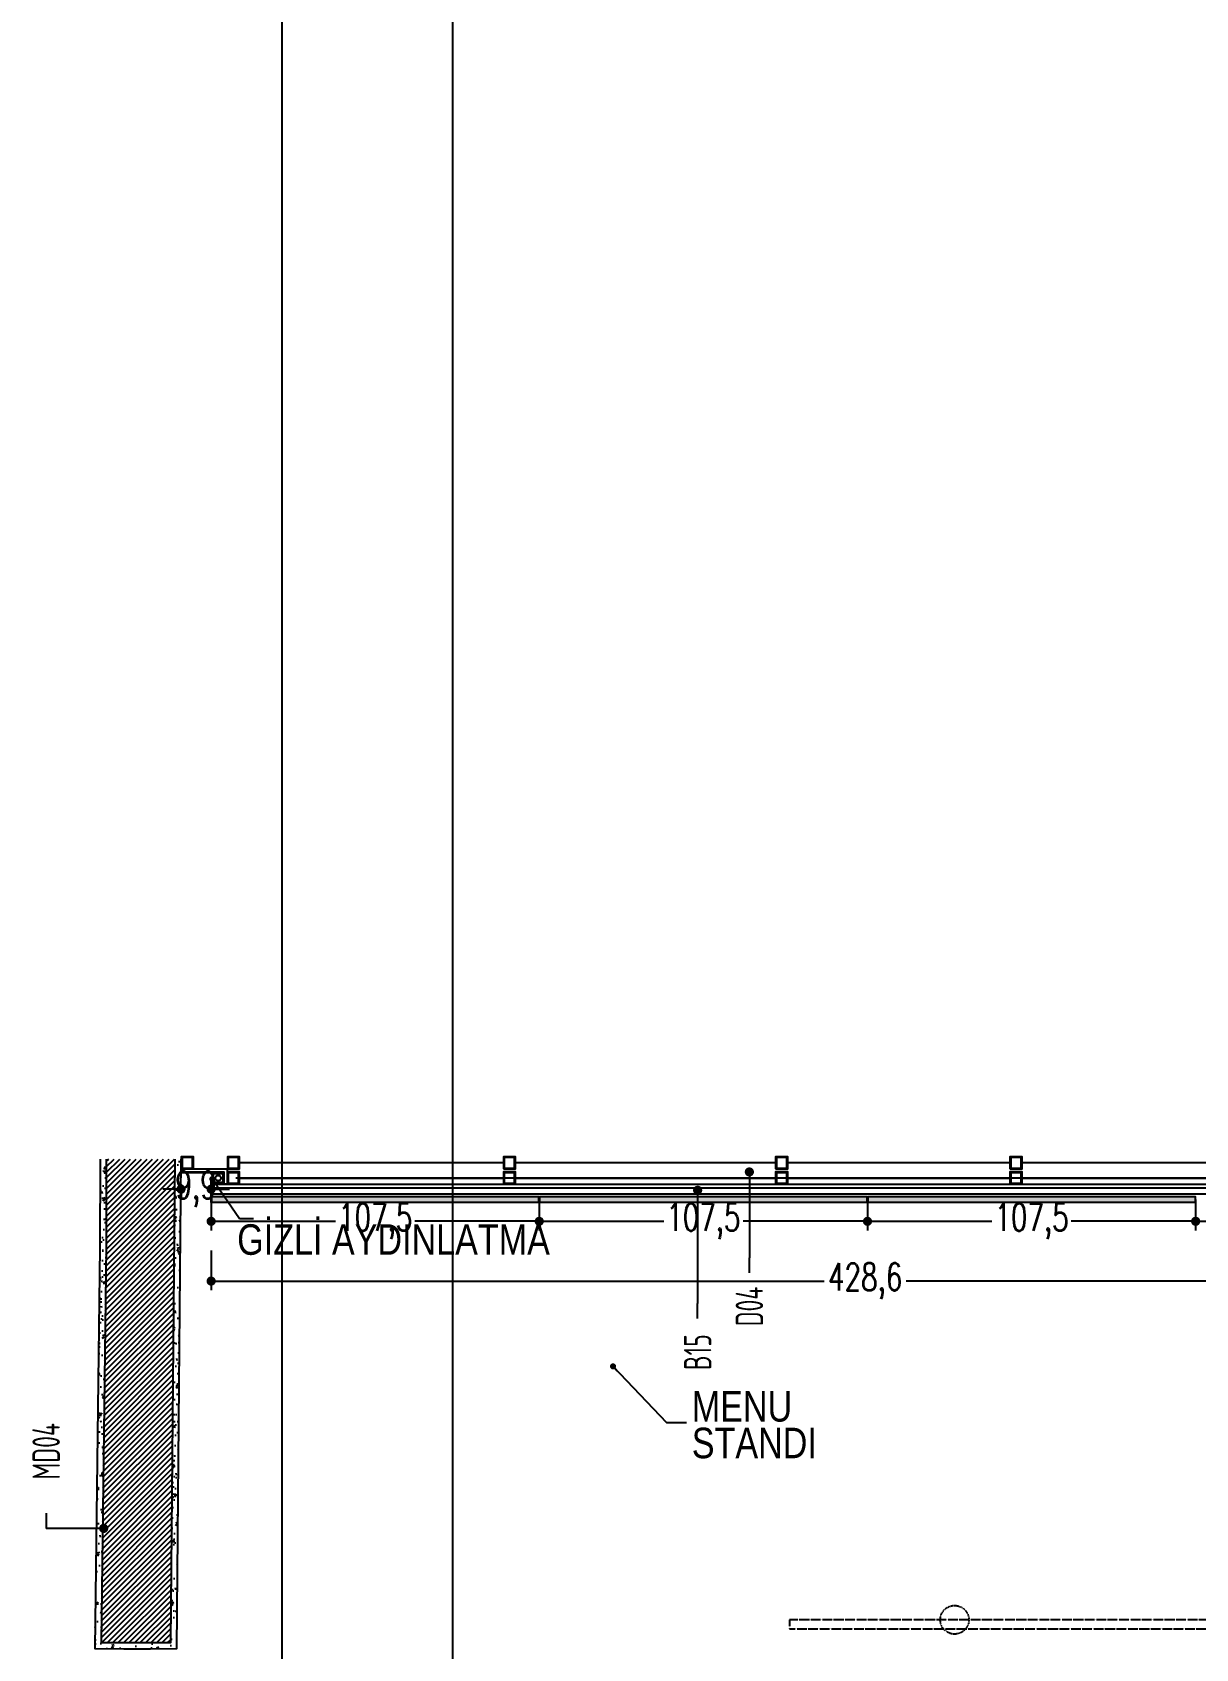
# Model space of a CAD drawing. Header units: millimetres. Extents: x 1322 to 4174, y 1889 to 3847.
# Drawn here: x 1322 to 1703, y 2788 to 3318 of the extents above; entities that cross this region are included whole.
import ezdxf
from ezdxf.enums import TextEntityAlignment as Align

# ---------------------------------------------------------------- set-up
doc = ezdxf.new("R2010")
doc.units = ezdxf.units.MM
doc.linetypes.add('DOT2', pattern=[0.125, 0, -0.125])
for name, color, linetype in [('dim_int', 183, 'Continuous'), ('hatch', 137, 'Continuous'), ('hatch_floor', 197, 'Continuous'), ('luminaire', 41, 'Continuous'), ('mat_insul', 8, 'Continuous'), ('mat_metal', 122, 'Continuous'), ('mat_mortar', 145, 'Continuous'), ('mat_timber', 44, 'Continuous'), ('text_material', 12, 'Continuous'), ('wall', 4, 'Continuous'), ('wall_gyps', 45, 'Continuous')]:
    doc.layers.add(name, color=color, linetype=linetype)
doc.styles.add('dim', font='simplex.shx', dxfattribs={"width": 0.7})
doc.styles.add('text2', font='arial.ttf', dxfattribs={"width": 0.8})
doc.styles.add('text3', font='geniso.shx', dxfattribs={"width": 0.7})
doc.linetypes.add('BATTING', pattern='A,0.00254,-2.54,[134,ltypeshp.shx,S=2.54,R=0,X=-2.54,Y=0],-5.08,[134,ltypeshp.shx,S=2.54,R=180,X=2.54,Y=0],-2.54', length=10.16254)
doc.dimstyles.new('1_100', dxfattribs={"dimtxt": 18, "dimasz": 6, "dimexe": 6, "dimexo": 0, "dimgap": 2, "dimtad": 0, "dimdec": 1, "dimrnd": 0.5, "dimzin": 11, "dimtxsty": 'dim', "dimblk": 'DOT', "dimcen": 3, "dimdle": 1.25, "dimclrt": 2, "dimadec": 0, "dimazin": 0, "dimtfac": 1.25, "dimtdec": 1, "dimtix": 1, "dimtofl": 0, "dimtmove": 1, "dimatfit": 3, "dimldrblk": 'DOT', "dimfxl": 20, "dimfxlon": 1, "dimtolj": 1, "dimtzin": 0, "dimarcsym": 0})
doc.dimstyles.new('1_50', dxfattribs={"dimtxt": 9, "dimasz": 3, "dimexe": 3, "dimexo": 0, "dimgap": 1, "dimtad": 0, "dimdec": 1, "dimzin": 11, "dimtxsty": 'dim', "dimblk": 'DOT', "dimcen": 1.5, "dimdle": 1.25, "dimclrt": 2, "dimadec": 0, "dimazin": 0, "dimtfac": 1.25, "dimtdec": 1, "dimtix": 1, "dimtofl": 0, "dimtmove": 1, "dimatfit": 3, "dimldrblk": 'DOT', "dimfxl": 10, "dimfxlon": 1, "dimtolj": 1, "dimtzin": 0, "dimarcsym": 0})

# ---------------------------------------------------------------- blocks, each defined once
blk = doc.blocks.new('4x4KUTU PROFIL')
for points in [[(21390.71, 33731.15), (21394.71, 33731.15), (21394.71, 33727.15), (21390.71, 33727.15)], [(21391.01, 33730.85), (21394.41, 33730.85), (21394.41, 33727.45), (21391.01, 33727.45)]]:
    blk.add_lwpolyline(points, close=True)
blk = doc.blocks.new('_Dot')
at = {"color": 0, "linetype": 'ByBlock', "lineweight": -2}
blk.add_line((-0.5, 0), (-1, 0), dxfattribs=at)
at = {"color": 0, "linetype": 'ByBlock', "const_width": 0.5}
blk.add_lwpolyline([(-0.25, 0, 1), (0.25, 0, 1)], format="xyb", close=True, dxfattribs=at)
blk = doc.blocks.new('*D97')
at = {"layer": 'Defpoints', "color": 0, "ltscale": 0.5, "transparency": 16777216}
for p in [(1380.83, 2936.03), (1809.43, 2938.91), (1809.43, 2908.4)]:
    blk.add_point(p, dxfattribs=at)
at = {"layer": 'dim_int', "color": 0, "lineweight": -2, "ltscale": 0.5, "transparency": 16777216}
for p, q in [((1380.83, 2918.4), (1380.83, 2905.4)), ((1809.43, 2918.4), (1809.43, 2905.4)), ((1383.83, 2908.4), (1581.68, 2908.4)), ((1806.43, 2908.4), (1608.58, 2908.4))]:
    blk.add_line(p, q, dxfattribs=at)
at = {"layer": 'dim_int', "color": 0, "lineweight": -2, "ltscale": 0.5, "transparency": 16777216, "xscale": 3, "yscale": 3, "zscale": 3, "rotation": 180}
blk.add_blockref('_Dot', (1380.83, 2908.4), dxfattribs=at)
at = {"layer": 'dim_int', "color": 0, "lineweight": -2, "ltscale": 0.5, "transparency": 16777216, "xscale": 3, "yscale": 3, "zscale": 3}
blk.add_blockref('_Dot', (1809.43, 2908.4), dxfattribs=at)
at = {"layer": 'dim_int', "color": 2, "ltscale": 0.5, "transparency": 16777216, "insert": (1595.13, 2908.4), "char_height": 9, "attachment_point": 5, "style": 'dim'}
blk.add_mtext('\\A1;428,6', dxfattribs=at)
blk = doc.blocks.new('*D115')
at = {"layer": 'Defpoints', "color": 0, "ltscale": 0.5, "transparency": 16777216}
for p in [(1380.83, 2934.33), (1488.33, 2934.32), (1488.33, 2927.99)]:
    blk.add_point(p, dxfattribs=at)
at = {"layer": 'dim_int', "color": 0, "lineweight": -2, "ltscale": 0.5, "transparency": 16777216}
for p, q in [((1380.83, 2934.33), (1380.83, 2924.99)), ((1488.33, 2934.32), (1488.33, 2924.99)), ((1383.83, 2927.99), (1421.58, 2927.99)), ((1485.33, 2927.99), (1447.58, 2927.99))]:
    blk.add_line(p, q, dxfattribs=at)
at = {"layer": 'dim_int', "color": 0, "lineweight": -2, "ltscale": 0.5, "transparency": 16777216, "xscale": 3, "yscale": 3, "zscale": 3, "rotation": 180}
blk.add_blockref('_Dot', (1380.83, 2927.99), dxfattribs=at)
at = {"layer": 'dim_int', "color": 0, "lineweight": -2, "ltscale": 0.5, "transparency": 16777216, "xscale": 3, "yscale": 3, "zscale": 3}
blk.add_blockref('_Dot', (1488.33, 2927.99), dxfattribs=at)
at = {"layer": 'dim_int', "color": 2, "ltscale": 0.5, "transparency": 16777216, "insert": (1434.58, 2927.99), "char_height": 9, "attachment_point": 5, "style": 'dim'}
blk.add_mtext('\\A1;107,5', dxfattribs=at)
blk = doc.blocks.new('*D99')
at = {"layer": 'Defpoints', "color": 0, "ltscale": 0.5, "transparency": 16777216}
for p in [(1488.33, 2934.32), (1595.88, 2934.32), (1595.88, 2927.99)]:
    blk.add_point(p, dxfattribs=at)
at = {"layer": 'dim_int', "color": 0, "lineweight": -2, "ltscale": 0.5, "transparency": 16777216}
for p, q in [((1488.33, 2934.32), (1488.33, 2924.99)), ((1595.88, 2934.32), (1595.88, 2924.99)), ((1491.33, 2927.99), (1529.1, 2927.99)), ((1592.88, 2927.99), (1555.1, 2927.99))]:
    blk.add_line(p, q, dxfattribs=at)
at = {"layer": 'dim_int', "color": 0, "lineweight": -2, "ltscale": 0.5, "transparency": 16777216, "xscale": 3, "yscale": 3, "zscale": 3, "rotation": 180}
blk.add_blockref('_Dot', (1488.33, 2927.99), dxfattribs=at)
at = {"layer": 'dim_int', "color": 0, "lineweight": -2, "ltscale": 0.5, "transparency": 16777216, "xscale": 3, "yscale": 3, "zscale": 3}
blk.add_blockref('_Dot', (1595.88, 2927.99), dxfattribs=at)
at = {"layer": 'dim_int', "color": 2, "ltscale": 0.5, "transparency": 16777216, "insert": (1542.1, 2927.99), "char_height": 9, "attachment_point": 5, "style": 'dim'}
blk.add_mtext('\\A1;107,5', dxfattribs=at)
blk = doc.blocks.new('*D100')
at = {"layer": 'Defpoints', "color": 0, "ltscale": 0.5, "transparency": 16777216}
for p in [(1595.88, 2934.32), (1703.4, 2934.33), (1703.4, 2927.99)]:
    blk.add_point(p, dxfattribs=at)
at = {"layer": 'dim_int', "color": 0, "lineweight": -2, "ltscale": 0.5, "transparency": 16777216}
for p, q in [((1595.88, 2934.32), (1595.88, 2924.99)), ((1703.4, 2934.33), (1703.4, 2924.99)), ((1598.88, 2927.99), (1636.64, 2927.99)), ((1700.4, 2927.99), (1662.64, 2927.99))]:
    blk.add_line(p, q, dxfattribs=at)
at = {"layer": 'dim_int', "color": 0, "lineweight": -2, "ltscale": 0.5, "transparency": 16777216, "xscale": 3, "yscale": 3, "zscale": 3, "rotation": 180}
blk.add_blockref('_Dot', (1595.88, 2927.99), dxfattribs=at)
at = {"layer": 'dim_int', "color": 0, "lineweight": -2, "ltscale": 0.5, "transparency": 16777216, "xscale": 3, "yscale": 3, "zscale": 3}
blk.add_blockref('_Dot', (1703.4, 2927.99), dxfattribs=at)
at = {"layer": 'dim_int', "color": 2, "ltscale": 0.5, "transparency": 16777216, "insert": (1649.64, 2927.99), "char_height": 9, "attachment_point": 5, "style": 'dim'}
blk.add_mtext('\\A1;107,5', dxfattribs=at)
blk = doc.blocks.new('*D101')
at = {"layer": 'Defpoints', "color": 0, "ltscale": 0.5, "transparency": 16777216}
for p in [(1703.4, 2934.33), (1811.04, 2934.33), (1811.04, 2928)]:
    blk.add_point(p, dxfattribs=at)
at = {"layer": 'dim_int', "color": 0, "lineweight": -2, "ltscale": 0.5, "transparency": 16777216}
for p, q in [((1703.4, 2934.33), (1703.4, 2925)), ((1811.04, 2934.33), (1811.04, 2925)), ((1706.4, 2928), (1744.37, 2928)), ((1808.04, 2928), (1770.07, 2928))]:
    blk.add_line(p, q, dxfattribs=at)
at = {"layer": 'dim_int', "color": 0, "lineweight": -2, "ltscale": 0.5, "transparency": 16777216, "xscale": 3, "yscale": 3, "zscale": 3, "rotation": 180}
blk.add_blockref('_Dot', (1703.4, 2928), dxfattribs=at)
at = {"layer": 'dim_int', "color": 0, "lineweight": -2, "ltscale": 0.5, "transparency": 16777216, "xscale": 3, "yscale": 3, "zscale": 3}
blk.add_blockref('_Dot', (1811.04, 2928), dxfattribs=at)
at = {"layer": 'dim_int', "color": 2, "ltscale": 0.5, "transparency": 16777216, "insert": (1757.22, 2928), "char_height": 9, "attachment_point": 5, "style": 'dim'}
blk.add_mtext('\\A1;107,6', dxfattribs=at)
blk = doc.blocks.new('*D102')
at = {"layer": 'Defpoints', "color": 0, "ltscale": 0.5, "transparency": 16777216}
for p in [(1370.96, 2940.16), (1370.96, 2938.52), (1380.83, 2934.33)]:
    blk.add_point(p, dxfattribs=at)
at = {"layer": 'dim_int', "color": 0, "lineweight": -2, "ltscale": 0.5, "transparency": 16777216}
for p, q in [((1370.96, 2940.16), (1370.96, 2935.52)), ((1380.83, 2934.33), (1380.83, 2941.52)), ((1367.96, 2938.52), (1364.96, 2938.52)), ((1383.83, 2938.52), (1386.83, 2938.52))]:
    blk.add_line(p, q, dxfattribs=at)
at = {"layer": 'dim_int', "color": 0, "lineweight": -2, "ltscale": 0.5, "transparency": 16777216, "xscale": 3, "yscale": 3, "zscale": 3}
blk.add_blockref('_Dot', (1370.96, 2938.52), dxfattribs=at)
at = {"layer": 'dim_int', "color": 0, "lineweight": -2, "ltscale": 0.5, "transparency": 16777216, "xscale": 3, "yscale": 3, "zscale": 3, "rotation": 180}
blk.add_blockref('_Dot', (1380.83, 2938.52), dxfattribs=at)
at = {"layer": 'dim_int', "color": 2, "ltscale": 0.5, "transparency": 16777216, "insert": (1375.9, 2938.52), "char_height": 9, "attachment_point": 5, "style": 'dim'}
blk.add_mtext('\\A1;9,9', dxfattribs=at)
blk = doc.blocks.new('*U22')
at = {"color": 9}
blk.add_line((0, -12.5), (-10, -12.5), dxfattribs=at)
at = {"style": 'text3', "width": 0.7}
blk.add_attdef('D01', text='', height=18, dxfattribs=at).set_placement((22, -12.5), align=Align.MIDDLE)
at = {"color": 9}
blk.add_leader([(-10, -50.2), (-10, -17.5), (-10, -12.5)], dimstyle='1_100', override={"dimgap": 2, "dimtad": 0, "dimldrblk": 'Dot'}, dxfattribs=at)
blk = doc.blocks.new('*U36')
at = {"color": 9}
blk.add_line((44, -12.5), (54, -12.5), dxfattribs=at)
at = {"style": 'text3', "width": 0.7}
blk.add_attdef('D01', text='', height=18, dxfattribs=at).set_placement((22, -12.5), align=Align.MIDDLE)
at = {"color": 9}
blk.add_leader([(128.1, -12.5), (59, -12.5), (54, -12.5)], dimstyle='1_100', override={"dimgap": 2, "dimtad": 0, "dimldrblk": 'Dot'}, dxfattribs=at)
blk = doc.blocks.new('*U35')
at = {"color": 9}
blk.add_line((0, -12.5), (-10, -12.5), dxfattribs=at)
at = {"style": 'text3', "width": 0.7}
blk.add_attdef('D01', text='', height=18, dxfattribs=at).set_placement((22, -12.5), align=Align.MIDDLE)
at = {"color": 9}
blk.add_leader([(-66.2, -12.5), (-15, -12.5), (-10, -12.5)], dimstyle='1_100', override={"dimgap": 2, "dimtad": 0, "dimldrblk": 'Dot'}, dxfattribs=at)

msp = doc.modelspace()

# ---------------------------------------------------------------- hatches: boundary and pattern name
at = {"layer": 'hatch', "ltscale": 0.5}
h = msp.add_hatch(dxfattribs=at)
h.set_pattern_fill('AR-CONC', color=256, scale=0.04, style=0)
h.set_pattern_definition([(50, (-1000534.459, -169022.946), (7.28738676, -0.63756342), [0.762, -8.382]), (355, (-1000534.459, -169022.946), (-1.409736857, 7.64227381), [0.6096, -6.705623367]), (100.4514447, (-1000533.8516, -169022.999), (5.877649884, 7.004710076), [0.64760035, -7.123609784]), (46.1842, (-1000534.459, -169020.914), (10.843161636, -1.68169312), [1.143, -12.573]), (96.6355576, (-1000533.555, -169021.054), (9.49616536, 9.89704498), [0.97140093, -10.68542433]), (351.1841512, (-1000534.459, -169020.914), (9.49616536, 9.89704498), [0.91439868, -10.05838928]), (21, (-1000533.443, -169021.422), (6.06457565, -4.090607927), [0.762, -8.382]), (326, (-1000533.443, -169021.422), (2.472081134, 7.367518645), [0.6096, -6.7056]), (71.451445, (-1000532.9375, -169021.763), (8.53665677, 3.276910755), [0.64760035, -7.123597504]), (37.5, (-1000534.459, -169022.946), (0.12354413, 3.382201555), [0, -6.62432, 0, -6.8072, 0, -6.731]), (7.5, (-1000534.459, -169022.946), (2.6727865, 4.007222993), [0, -3.88112, 0, -6.47192, 0, -2.5654]), (327.5, (-1000536.7246, -169022.946), (5.423623807, -0.22914976), [0, -2.54, 0, -7.9248, 0, -10.5156]), (317.5, (-1000537.7406, -169022.946), (5.925167255, 1.017059641), [0, -3.302, 0, -5.26288, 0, -7.4676])])
h.paths.add_polyline_path([(1370.94, 2937.96), (1370.93, 2937.96), (1370.93, 2938.16), (1370.95, 2938.16), (1370.96, 2940.16), (1370.96, 2944.16), (1371, 2944.16), (1371.04, 2948.41), (1369.04, 2948.41), (1367.59, 2789.91), (1360.97, 2789.91), (1352.27, 2789.91), (1344.74, 2789.91), (1346.39, 2919.43), (1346.47, 2948.41), (1344.47, 2948.41), (1344.39, 2919.44), (1342.71, 2787.95), (1369.57, 2787.95)])
at = {"layer": 'hatch'}
h = msp.add_hatch(dxfattribs=at)
h.set_pattern_fill('ANSI31', color=256, scale=0.4, style=0)
h.set_pattern_definition([(44.99999999, (-1000534.4589, -169022.946), (-0.8980256119, 0.8980256123), [])])
h.paths.add_polyline_path([(1344.74, 2789.91), (1346.39, 2919.43), (1346.47, 2948.41), (1369.04, 2948.41), (1367.59, 2789.91), (1360.97, 2789.91), (1352.27, 2789.91)])
at = {"layer": 'hatch_floor', "ltscale": 0.5}
h = msp.add_hatch(dxfattribs=at)
h.set_pattern_fill('GOST_WOOD', color=42, scale=0.1, angle=90)
h.set_pattern_definition([(180, (1751.0853, 3004.361), (7e-17, 0.6), [1, -0.2]), (180, (1751.2853, 3004.561), (7e-17, 0.6), [0.6, -0.15, 0.3, -0.15]), (180, (1751.5853, 3004.761), (7e-17, 0.6), [1, -0.2])])
h.paths.add_polyline_path([(1488.23, 2936.03), (1380.99, 2936.03), (1380.99, 2934.23), (1488.23, 2934.23)])
h = msp.add_hatch(dxfattribs=at)
h.set_pattern_fill('GOST_WOOD', color=42, scale=0.1, angle=90)
h.set_pattern_definition([(180, (1858.2103, 3004.361), (7e-17, 0.6), [1, -0.2]), (180, (1858.4103, 3004.561), (7e-17, 0.6), [0.6, -0.15, 0.3, -0.15]), (180, (1858.7103, 3004.761), (7e-17, 0.6), [1, -0.2])])
h.paths.add_polyline_path([(1595.78, 2936.03), (1488.43, 2936.03), (1488.43, 2934.23), (1595.78, 2934.23)])
h = msp.add_hatch(dxfattribs=at)
h.set_pattern_fill('GOST_WOOD', color=42, scale=0.1, angle=90)
h.set_pattern_definition([(180, (1965.3353, 3004.361), (7e-17, 0.6), [1, -0.2]), (180, (1965.5353, 3004.561), (7e-17, 0.6), [0.6, -0.15, 0.3, -0.15]), (180, (1965.8353, 3004.761), (7e-17, 0.6), [1, -0.2])])
h.paths.add_polyline_path([(1703.3, 2936.03), (1595.98, 2936.03), (1595.98, 2934.23), (1703.3, 2934.23)])

# ---------------------------------------------------------------- linework, layer by layer
at = {"color": 6, "ltscale": 0.5}
for p, q in [((1488.23, 2936.03), (1380.93, 2936.03)), ((1488.23, 2934.33), (1488.23, 2936.03))]:
    msp.add_line(p, q, dxfattribs=at)
at = {"color": 3, "ltscale": 0.5}
for p, q in [((1380.93, 2936.03), (1380.93, 2934.33)), ((1488.33, 2935.13), (1488.23, 2935.13)), ((1488.23, 2935.13), (1488.23, 2934.33)), ((1488.33, 2935.13), (1488.33, 2934.33)), ((1488.33, 2934.33), (1488.33, 2935.13)), ((1488.33, 2935.13), (1488.43, 2935.13)), ((1488.43, 2935.13), (1488.43, 2934.33)), ((1595.88, 2935.13), (1595.78, 2935.13)), ((1595.78, 2935.13), (1595.78, 2934.33)), ((1595.88, 2935.13), (1595.88, 2934.33)), ((1595.88, 2934.33), (1595.88, 2935.13)), ((1595.88, 2935.13), (1595.98, 2935.13)), ((1595.98, 2935.13), (1595.98, 2934.33)), ((1703.4, 2935.13), (1703.3, 2935.13)), ((1703.3, 2935.13), (1703.3, 2934.33)), ((1381.03, 2934.23), (1488.13, 2934.23)), ((1488.13, 2934.13), (1381.03, 2934.13)), ((1488.53, 2934.23), (1595.68, 2934.23)), ((1595.68, 2934.13), (1488.53, 2934.13)), ((1596.08, 2934.23), (1703.2, 2934.23))]:
    msp.add_line(p, q, dxfattribs=at)
for points in [[(1403.94, 1888.84), (4173.94, 1888.84), (4173.94, 3847.42), (1403.94, 3847.42)], [(1459.9, 1916.81), (4145.96, 1916.81), (4145.96, 3819.44), (1459.9, 3819.44)]]:
    msp.add_lwpolyline(points, close=True)
msp.add_lwpolyline([(1381.03, 2934.13), (1381.03, 2934.13, -0.414214), (1380.83, 2934.33), (1380.83, 2940.16), (1380.83, 2940.26), (1380.93, 2940.26), (1380.93, 2936.03)], format="xyb", dxfattribs=at)
for points in [[(1380.93, 2940.26), (1385.03, 2940.26), (1385.03, 2940.16), (1380.93, 2940.16), (1380.93, 2940.26)], [(1703.2, 2934.13), (1703.2, 2934.13), (1596.08, 2934.13), (1596.08, 2934.13)]]:
    msp.add_lwpolyline(points, dxfattribs=at)
at = {"color": 6, "ltscale": 0.5}
for points in [[(1595.78, 2934.33), (1595.78, 2936.03), (1488.43, 2936.03), (1488.43, 2934.33)], [(1703.3, 2934.33), (1703.3, 2936.03), (1595.98, 2936.03), (1595.98, 2934.33)], [(1596.08, 2934.23), (1703.2, 2934.23)]]:
    msp.add_lwpolyline(points, dxfattribs=at)
at = {"color": 3, "ltscale": 0.5}
for centre, radius, start, end in [((1381.03, 2934.33), 0.1, 180, 270), ((1488.13, 2934.33), 0.1, 270, 0), ((1488.13, 2934.33), 0.2, 270, 360), ((1488.53, 2934.33), 0.2, 180, 270), ((1488.53, 2934.33), 0.1, 180, 270), ((1595.68, 2934.33), 0.1, 270, 0), ((1595.68, 2934.33), 0.2, 270, 360), ((1596.08, 2934.33), 0.2, 180, 270), ((1596.08, 2934.33), 0.1, 180, 270), ((1703.2, 2934.33), 0.1, 270, 0), ((1703.2, 2934.33), 0.2, 270, 360)]:
    msp.add_arc(centre, radius, start, end, dxfattribs=at)
at = {"layer": 'luminaire', "ltscale": 0.5}
msp.add_lwpolyline([(1381.63, 2943.66), (1384.63, 2943.66), (1384.63, 2940.66), (1381.63, 2940.66)], close=True, dxfattribs=at)
at = {"layer": 'luminaire', "linetype": 'DOT2'}
msp.add_lwpolyline([(1570.32, 2794.39), (1870.32, 2794.39), (1870.32, 2797.39), (1570.32, 2797.39)], close=True, dxfattribs=at)
at = {"layer": 'luminaire', "ltscale": 0.5}
msp.add_circle((1383.13, 2942.16), 0.9, dxfattribs=at)
at = {"layer": 'luminaire', "linetype": 'DOT2', "ltscale": 0.5}
msp.add_circle((1624.41, 2797.39), 4.69, dxfattribs=at)
at = {"layer": 'mat_insul', "linetype": 'BATTING', "ltscale": 0.004}
for points in [[(1476.57, 2947.16), (1390.13, 2947.16)], [(1565.75, 2947.16), (1480.57, 2947.16)], [(1642.56, 2947.16), (1569.75, 2947.16)], [(1722.5, 2947.16), (1646.56, 2947.16)], [(1743.42, 2942.16), (1388.93, 2942.16)], [(1390.13, 2942.16), (1476.57, 2942.16)], [(1480.57, 2942.16), (1565.75, 2942.16)], [(1569.75, 2942.16), (1642.56, 2942.16)], [(1646.56, 2942.16), (1743.42, 2942.16)]]:
    msp.add_lwpolyline(points, dxfattribs=at)
at = {"layer": 'mat_metal', "ltscale": 0.5}
for points in [[(1385.03, 2943.86), (1371, 2943.86), (1371, 2944.06)], [(1385.03, 2940.46), (1385.03, 2940.16), (1380.93, 2940.16), (1380.93, 2935.11)], [(1385.13, 2940.16), (1385.03, 2940.16), (1385.03, 2943.86)]]:
    msp.add_lwpolyline(points, dxfattribs=at)
at = {"layer": 'mat_mortar'}
msp.add_lwpolyline([(1344.47, 2948.41), (1344.39, 2919.44), (1342.71, 2787.95), (1352.27, 2787.91), (1360.97, 2787.91), (1369.57, 2787.95), (1371.04, 2948.41)], dxfattribs=at)
at = {"layer": 'mat_timber', "ltscale": 0.5}
for points in [[(1371.1, 2945.16), (1386.13, 2945.16), (1386.13, 2940.16), (1385.13, 2940.16), (1385.13, 2944.06), (1371.1, 2944.06)], [(1809.47, 2936.91), (1381.23, 2936.91)]]:
    msp.add_lwpolyline(points, dxfattribs=at)
at = {"layer": 'wall'}
msp.add_lwpolyline([(1346.47, 2948.41), (1346.39, 2919.43), (1344.74, 2789.91), (1352.27, 2789.91), (1360.97, 2789.91), (1367.59, 2789.91), (1369.04, 2948.41)], dxfattribs=at)
at = {"layer": 'wall_gyps', "ltscale": 0.5}
for points in [[(2608.33, 3154.81), (2274.31, 3154.81), (2274.31, 3094.41), (1748.67, 3094.41), (1748.67, 2945.41), (1807.57, 2945.41), (1807.57, 2938.91), (1381.23, 2938.91)], [(1381.23, 2940.16), (1806.32, 2940.16), (1806.32, 2944.16), (1747.42, 2944.16)]]:
    msp.add_lwpolyline(points, dxfattribs=at)

# ---------------------------------------------------------------- block references
at = {"layer": 'mat_metal', "extrusion": (0, 0, -1), "zscale": -1, "rotation": 180}
for p in [(20019.71, 36676.31), (20004.57, 36676.31), (19914.14, 36676.31), (19824.96, 36676.31), (19748.15, 36676.31), (20004.57, 36671.31), (19914.14, 36671.31), (19824.96, 36671.31), (19748.15, 36671.31)]:
    msp.add_blockref('4x4KUTU PROFIL', p, dxfattribs=at)
at = {"layer": 'text_material'}
ref = msp.add_blockref('*U35', (1550.92, 2911.07), dxfattribs=dict(at, xscale=-0.5, yscale=0.5, zscale=0.5, rotation=90))
ref.add_attrib('D01', 'D04', dxfattribs={"layer": '0', "height": 9, "rotation": 90, "style": 'text3', "width": 0.7}).set_placement((1557.17, 2900.07), align=Align.MIDDLE)
ref = msp.add_blockref('*U36', (1533.98, 2874.11), dxfattribs=dict(at, xscale=0.5, yscale=0.5, zscale=0.5, rotation=90))
ref.add_attrib('D01', 'B15', dxfattribs={"layer": '0', "height": 9, "rotation": 90, "style": 'text3', "width": 0.7}).set_placement((1540.23, 2885.11), align=Align.MIDDLE_CENTER)
ref = msp.add_blockref('*U22', (1320.52, 2832.34), dxfattribs=dict(at, xscale=0.5, yscale=0.5, zscale=0.5, rotation=90))
ref.add_attrib('D01', 'MD04', dxfattribs={"layer": '0', "height": 9, "rotation": 90, "style": 'text3', "width": 0.7}).set_placement((1326.77, 2843.34), align=Align.MIDDLE_LEFT)

# ---------------------------------------------------------------- texts
at = {"layer": 'text_material', "style": 'text2', "width": 0.8}
for s, p in [('GİZLİ AYDINLATMA', (1389.36, 2917.02)), ('MENU', (1538.31, 2862.35)), ('STANDI', (1538.31, 2850.35))]:
    msp.add_text(s, height=10, dxfattribs=at).set_placement(p)

# ---------------------------------------------------------------- dimensions: what is measured, and where the dimension line sits
at = {"layer": 'dim_int', "ltscale": 0.5}
for base, p1, p2, picture, middle in [((1370.96, 2938.52), (1380.83, 2934.33), (1370.96, 2940.16), '*D102', (1375.9, 2938.52)), ((1809.43, 2908.4), (1380.83, 2936.03), (1809.43, 2938.91), '*D97', (1595.13, 2908.4)), ((1488.33, 2927.99), (1380.83, 2934.33), (1488.33, 2934.32), '*D115', (1434.58, 2927.99)), ((1595.8761, 2927.9901), (1488.3264, 2934.3189), (1595.8761, 2934.3203), '*D99', (1542.1013, 2927.9901)), ((1703.4, 2927.99), (1595.88, 2934.32), (1703.4, 2934.33), '*D100', (1649.64, 2927.99)), ((1811.04, 2928), (1703.4, 2934.33), (1811.04, 2934.33), '*D101', (1757.22, 2928))]:
    dim = msp.add_linear_dim(base=base, p1=p1, p2=p2, dimstyle='1_50', dxfattribs=at)
    dim.commit()
    dim.dimension.update_dxf_attribs({"geometry": picture, "text_midpoint": middle})

# ---------------------------------------------------------------- leaders
at = {"layer": 'text_material', "color": 9}
for points in [[(1381.23, 2941.83), (1390.17, 2928.91), (1394.74, 2928.91)], [(1512.51, 2880.44), (1530.02, 2862.06), (1536.53, 2862.06)]]:
    msp.add_leader(points, dimstyle='1_100', override={"dimasz": 2, "dimldrblk": 'Dot'}, dxfattribs=at)

doc.saveas('drawing.dxf')
